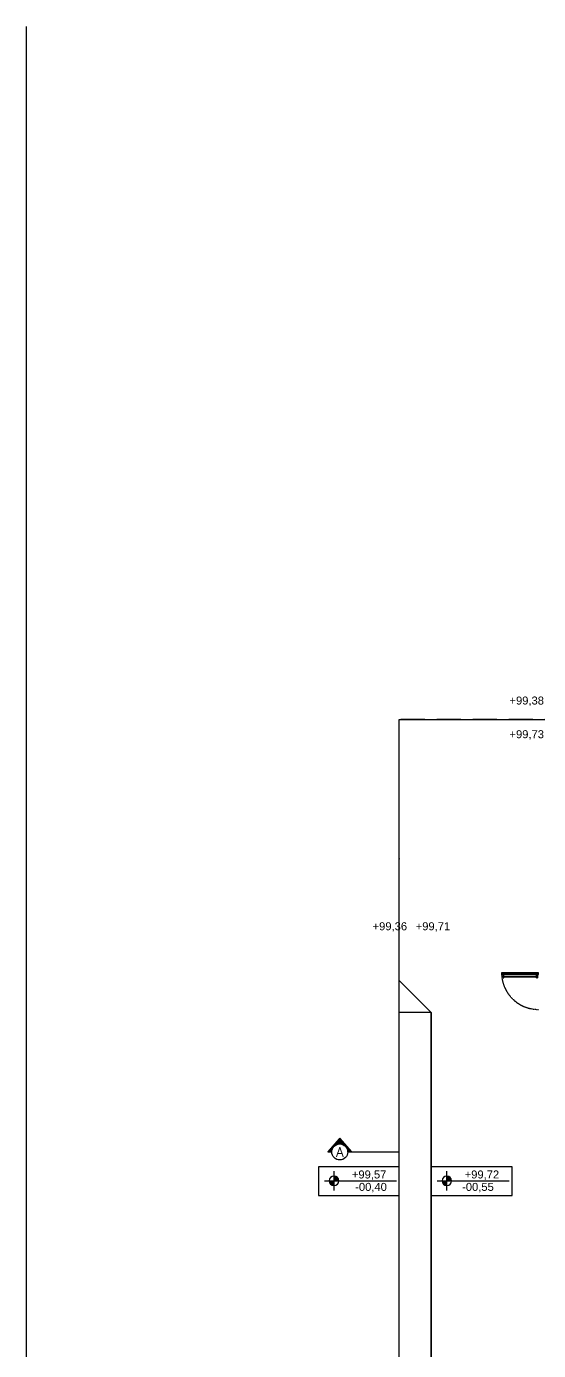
# Model space of a CAD drawing. Header units: millimetres. Extents: x 2698011 to 2856548, y 1019778 to 1210064.
# Drawn here: x 2725826 to 2741826, y 1157657 to 1199011 of the extents above; entities that cross this region are included whole.
import ezdxf
from ezdxf.enums import TextEntityAlignment as Align

# ---------------------------------------------------------------- set-up
doc = ezdxf.new("R2010")
doc.units = ezdxf.units.MM
for name, pattern in [('CONTINUA', [0]), ('DASHED2', [9.525, 6.35, -3.175]), ('HIDDEN', [0.375, 0.25, -0.125]), ('HIDDEN2', [4.7625, 3.175, -1.5875])]:
    doc.linetypes.add(name, pattern=pattern)
for name, color, linetype in [('.signos y marcas', 9, 'Continuous'), ('_Proyecciones', 9, 'DASHED2'), ('Arq. Mamparas metálicas', 9, 'Continuous'), ('Arq. Niveles', 9, 'Continuous'), ('GRADIL', 9, 'Continuous'), ('LOTES', 9, 'Continuous'), ('M-Mampara', 9, 'CONTINUA'), ('piso', 9, 'Continuous'), ('Punto Cota', 9, 'Continuous')]:
    doc.layers.add(name, color=color, linetype=linetype)
doc.styles.add('BGOTHL', font='romans.shx')
doc.styles.add('Estilo1', font='simplex.shx', dxfattribs={"height": 0.15})

# ---------------------------------------------------------------- blocks, each defined once
blk = doc.blocks.new('A$C1FB93DB3')
at = {"layer": 'LOTES', "linetype": 'HIDDEN', "ltscale": 3}
for p in [(-9.024, -10.843), (65.376, -112.707)]:
    blk.add_line(p, (-18.15, -104.575), dxfattribs=at)
at = {"layer": 'LOTES', "ltscale": 3}
blk.add_line((56.758, -123.573), (-40.827, -114.073), dxfattribs=at)
blk = doc.blocks.new('*X97')
at = {"color": 0}
for p, q in [((-0.362, 0.25), (-0.362, 0.416)), ((-0.35, 0.25), (-0.35, 0.43)), ((-0.338, 0.25), (-0.338, 0.416)), ((-0.725, 0), (-0.725, 0.002)), ((-0.713, 0), (-0.713, 0.016)), ((-0.7, 0), (-0.7, 0.03)), ((-0.688, 0), (-0.688, 0.045)), ((-0.675, 0), (-0.675, 0.059)), ((-0.663, 0), (-0.663, 0.073)), ((-0.65, 0), (-0.65, 0.088)), ((-0.638, 0), (-0.638, 0.102)), ((-0.625, 0), (-0.625, 0.116)), ((-0.613, 0), (-0.613, 0.13)), ((-0.6, 0), (-0.6, 0.145)), ((-0.588, 0.078), (-0.588, 0.159)), ((-0.575, 0.109), (-0.575, 0.173)), ((-0.563, 0.132), (-0.563, 0.188)), ((-0.55, 0.15), (-0.55, 0.202)), ((-0.538, 0.165), (-0.538, 0.216)), ((-0.525, 0.179), (-0.525, 0.23)), ((-0.513, 0.19), (-0.513, 0.245)), ((-0.5, 0.2), (-0.5, 0.259)), ((-0.488, 0.209), (-0.488, 0.273)), ((-0.475, 0.217), (-0.475, 0.288)), ((-0.463, 0.223), (-0.463, 0.302)), ((-0.45, 0.229), (-0.45, 0.316)), ((-0.438, 0.234), (-0.438, 0.33)), ((-0.425, 0.238), (-0.425, 0.345)), ((-0.413, 0.242), (-0.413, 0.359)), ((-0.4, 0.245), (-0.4, 0.373)), ((-0.388, 0.247), (-0.388, 0.388)), ((-0.375, 0.249), (-0.375, 0.402)), ((-0.325, 0.249), (-0.325, 0.402)), ((-0.312, 0.247), (-0.312, 0.388)), ((-0.3, 0.245), (-0.3, 0.373)), ((-0.287, 0.242), (-0.287, 0.359)), ((-0.275, 0.238), (-0.275, 0.345)), ((-0.263, 0.234), (-0.263, 0.33)), ((-0.25, 0.229), (-0.25, 0.316)), ((-0.237, 0.223), (-0.237, 0.302)), ((-0.225, 0.217), (-0.225, 0.288)), ((-0.212, 0.209), (-0.212, 0.273)), ((-0.2, 0.2), (-0.2, 0.259)), ((-0.188, 0.19), (-0.188, 0.245)), ((-0.175, 0.179), (-0.175, 0.23)), ((-0.163, 0.165), (-0.163, 0.216)), ((-0.15, 0.15), (-0.15, 0.202)), ((-0.138, 0.132), (-0.138, 0.188)), ((-0.125, 0.109), (-0.125, 0.173)), ((-0.113, 0.078), (-0.113, 0.159)), ((-0.1, 0), (-0.1, 0.145)), ((-0.087, 0), (-0.087, 0.13)), ((-0.075, 0), (-0.075, 0.116)), ((-0.062, 0), (-0.062, 0.102)), ((-0.05, 0), (-0.05, 0.088)), ((-0.037, 0), (-0.037, 0.073)), ((-0.025, 0), (-0.025, 0.059)), ((-0.013, 0), (-0.013, 0.045)), ((0, 0), (0, 0.03)), ((0.013, 0), (0.013, 0.016)), ((0.025, 0), (0.025, 0.002))]:
    blk.add_line(p, q, dxfattribs=at)
blk = doc.blocks.new('CRT-DIRD')
at = {"color": 4}
for p, q in [((0.35, 0.43), (-0.027, 0)), ((0.727, 0), (0.35, 0.43)), ((-0.027, 0), (0.1, 0)), ((0.6, 0), (0.727, 0))]:
    blk.add_line(p, q, dxfattribs=at)
blk.add_circle((0.35, 0), 0.25, dxfattribs=at)
blk.add_blockref('*X97', (0.7, 0), dxfattribs=at)
at = {"color": 4, "style": 'BGOTHL'}
blk.add_attdef('CORTE', text='', height=0.3, dxfattribs=at).set_placement((0.35, -0.15), align=Align.CENTER)
blk = doc.blocks.new('NIVELLL')
at = {"layer": 'Arq. Niveles', "ltscale": 0.3}
h = blk.add_hatch(color=256, dxfattribs=at)
h.paths.add_polyline_path([(-1112.398, -99.276), (-1112.298, -99.276), (-1112.298, -99.176, 0.414214)])
h.paths.add_polyline_path([(-1112.198, -99.276), (-1112.298, -99.276), (-1112.298, -99.376, 0.414214)])
for p, q in [((-1112.298, -99.076), (-1112.298, -99.476)), ((-1112.498, -99.276), (-1110.998, -99.276))]:
    blk.add_line(p, q, dxfattribs=at)
blk.add_circle((-1112.298, -99.276), 0.1, dxfattribs=at)

msp = doc.modelspace()

# ---------------------------------------------------------------- linework, layer by layer
at = {"layer": '.signos y marcas'}
msp.add_lwpolyline([(2735992.514, 1163857.655), (2737475.849, 1163857.655), (2737475.849, 1163857.655)], dxfattribs=at)
at = {"layer": '_Proyecciones', "linetype": 'Continuous', "ltscale": 2.5}
for p, q in [((2740700.817, 1169382.069), (2740700.817, 1169402.069)), ((2740700.817, 1169382.069), (2740750.817, 1169382.069)), ((2740750.817, 1169382.069), (2740750.817, 1169402.069)), ((2741750.817, 1169382.069), (2741750.817, 1169402.069)), ((2741800.817, 1169382.069), (2741750.817, 1169382.069)), ((2741800.817, 1169382.069), (2741800.817, 1169402.069))]:
    msp.add_line(p, q, dxfattribs=at)
for points in [[(2740710.817, 1169382.069), (2740710.817, 1169302.069)], [(2740740.817, 1169302.069), (2740740.817, 1169302.069), (2740740.817, 1169382.069), (2740710.817, 1169382.069)], [(2740710.817, 1169339.276), (2740710.817, 1169319.276)], [(2741760.817, 1169319.276), (2740740.817, 1169319.276), (2740740.817, 1169339.276), (2741760.817, 1169339.276)], [(2741760.817, 1169302.069), (2741760.817, 1169302.069), (2741760.817, 1169382.069), (2741790.817, 1169382.069)], [(2741790.817, 1169382.069), (2741790.817, 1169302.069)]]:
    msp.add_lwpolyline(points, dxfattribs=at)
for centre, radius, start, end in [((2740727.997, 1169329.276), 19.879, 149.7978281, 210.2021719), ((2740725.817, 1169331.136), 32.709, 242.7040034, 297.2959966), ((2741775.817, 1169331.136), 32.709, 242.7040034, 297.2959966), ((2741773.637, 1169329.276), 19.879, 329.7978281, 30.2021719)]:
    msp.add_arc(centre, radius, start, end, dxfattribs=at)
at = {"layer": 'Arq. Mamparas metálicas'}
for points in [[(2740720.698, 1169402.215), (2740720.698, 1169452.215), (2740670.698, 1169452.215), (2740670.698, 1169402.215)], [(2740720.698, 1169402.215), (2740720.698, 1169452.215), (2740670.698, 1169452.215), (2740670.698, 1169402.215)], [(2740715.698, 1169407.215), (2740715.698, 1169447.215), (2740675.698, 1169447.215), (2740675.698, 1169407.215)], [(2740715.698, 1169407.215), (2740715.698, 1169447.215), (2740675.698, 1169447.215), (2740675.698, 1169407.215)], [(2740720.698, 1169452.211), (2740720.698, 1169402.218), (2741775.817, 1169402.067), (2741775.817, 1169452.06)], [(2741825.817, 1169402.069), (2741825.817, 1169452.069), (2741775.817, 1169452.069), (2741775.817, 1169402.069)], [(2741820.817, 1169407.069), (2741820.817, 1169447.069), (2741780.817, 1169447.069), (2741780.817, 1169407.069)]]:
    msp.add_lwpolyline(points, close=True, dxfattribs=at)
at = {"layer": 'Arq. Niveles', "ltscale": 0.3}
for points in [[(2737475.849, 1163397.233), (2734950.304, 1163397.233), (2734950.304, 1162496.045), (2737475.849, 1162496.045)], [(2741001.394, 1163397.232), (2738475.849, 1163397.232), (2738475.849, 1162496.044), (2741001.394, 1162496.044)]]:
    msp.add_lwpolyline(points, close=True, dxfattribs=at)
at = {"layer": 'GRADIL', "linetype": 'ByBlock'}
for p, q in [((2740715.698, 1169407.215), (2740675.698, 1169447.215)), ((2740715.698, 1169447.215), (2740675.698, 1169407.215)), ((2740723.198, 1169432.194), (2741775.817, 1169432.059)), ((2740723.198, 1169422.204), (2741775.817, 1169422.063)), ((2741820.817, 1169407.069), (2741780.817, 1169447.069)), ((2741820.817, 1169447.069), (2741780.817, 1169407.069))]:
    msp.add_line(p, q, dxfattribs=at)
msp.add_lwpolyline([(2740720.698, 1169419.715), (2740723.198, 1169419.715), (2740723.198, 1169432.215), (2740735.698, 1169432.215), (2740735.698, 1169434.715), (2740720.698, 1169434.715), (2740720.698, 1169419.715)], dxfattribs=at)
at = {"layer": 'M-Mampara', "linetype": 'HIDDEN2'}
msp.add_arc((2741820.572, 1169462.079), 1151.431, 182.9802054, 270.2552658, dxfattribs=at)
at = {"layer": 'piso'}
for q in [(2737475.849, 1169210.659), (2737475.849, 1168210.659)]:
    msp.add_line((2738475.849, 1168210.659), q, dxfattribs=at)
msp.add_lwpolyline([(2737475.849, 1169210.659), (2737475.849, 1177360.659), (2831651.799, 1177360.659), (2831688.902, 1158882.314), (2830690.92, 1157876.284), (2830857.858, 1074736.738), (2831859.872, 1073734.724, -0.475176929), (2823806.113, 1068470.262, -0.006909903)], format="xyb", dxfattribs=at)
at = {"layer": 'piso', "elevation": 37341.518}
msp.add_lwpolyline([(2737475.849, 1099243.767), (2738475.85, 1100243.767), (2738475.849, 1168210.659), (2737475.849, 1169210.659), (2737475.849, 1169210.659), (2737475.849, 1169210.659)], dxfattribs=at)
at = {"layer": 'piso'}
msp.add_lwpolyline([(2737475.849, 1169210.659), (2738475.849, 1168210.659), (2738475.85, 1100243.767), (2737475.849, 1099243.767), (2737475.849, 1169210.659)], dxfattribs=at)
at = {"layer": 'Punto Cota'}
msp.add_point((2737475.849, 1173010.659, 99360), dxfattribs=at)

# ---------------------------------------------------------------- block references
at = {"layer": '.signos y marcas', "xscale": 1000, "yscale": 1000, "zscale": 1000}
msp.add_blockref('CRT-DIRD', (2735265.939, 1163857.655), dxfattribs=at).add_auto_attribs({'CORTE': 'A'})
at = {"xscale": 1000, "yscale": 1000, "zscale": 1000, "rotation": 275.5607761118083}
msp.add_blockref('A$C1FB93DB3', (2843317.747, 1169430.057), dxfattribs=at)
at = {"layer": 'Arq. Niveles', "xscale": -1499.999999999998, "yscale": 1499.999999999998, "zscale": 1499.999999999998, "rotation": 179.9999910984708}
for p in [(4403882.743, 1014042.869), (4407408.288, 1014042.868)]:
    msp.add_blockref('NIVELLL', p, dxfattribs=at)

# ---------------------------------------------------------------- texts
at = {"layer": 'Arq. Niveles', "char_height": 250, "width": 1800, "attachment_point": 3, "rotation": 0.0000089, "style": 'Estilo1'}
for s, insert in [('{\\fArial|b0|i0|c0|p34;+99,38}', (2741995.739, 1178082.638)), ('{\\fArial|b0|i0|c0|p34;+99,73}', (2741995.739, 1177030.994)), ('{\\fArial|b0|i0|c0|p34;+99,36}', (2737718.263, 1171032.459)), ('{\\fArial|b0|i0|c0|p34;+99,71}', (2739066.166, 1171032.459)), ('{\\fArial|b0|i0|c0|p34;+99,57}', (2737071.175, 1163280.638, -6651.597)), ('{\\fArial|b0|i0|c0|p34;-00,40}', (2737087.321, 1162892.206, -6651.597)), ('{\\fArial|b0|i0|c0|p34;-00,55}', (2740427.875, 1162892.206, -6651.597)), ('{\\fArial|b0|i0|c0|p34;+99,72}', (2740596.72, 1163280.637, -6651.597))]:
    msp.add_mtext(s, dxfattribs=dict(at, insert=insert))

doc.saveas('drawing.dxf')
